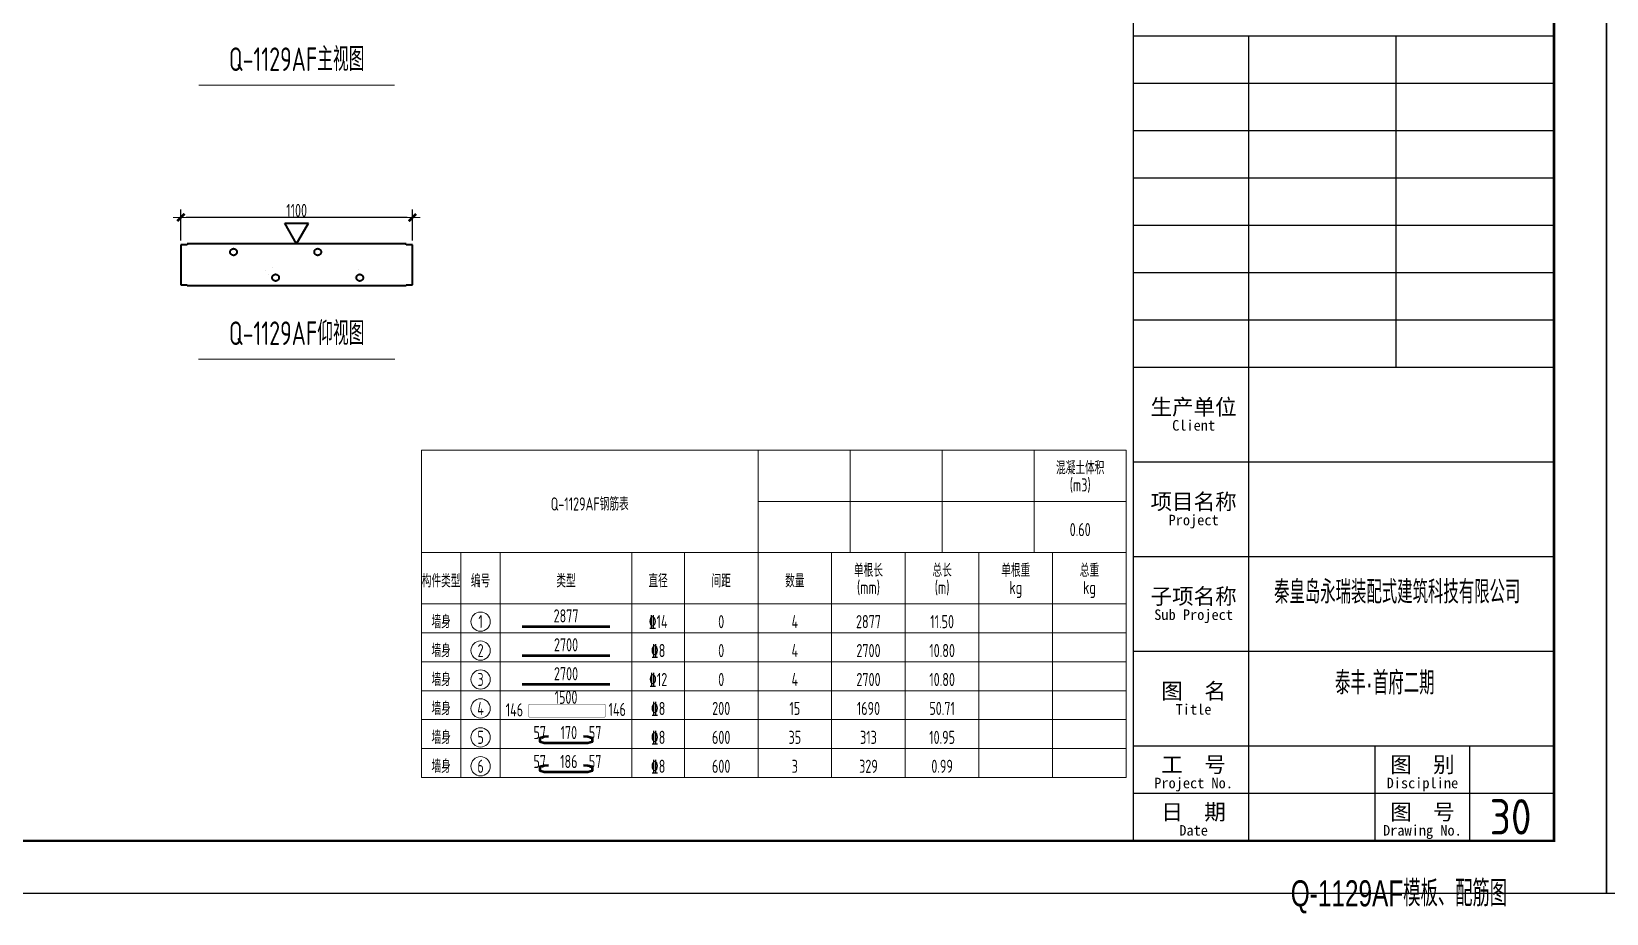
# Model space of a CAD drawing. Extents: x -85320 to 1679916, y -1321939 to 627.
# Drawn here: x 1112396 to 1142340, y -1118324 to -1101554 of the extents above; entities that cross this region are included whole.
import ezdxf
from ezdxf.enums import TextEntityAlignment as Align

# ---------------------------------------------------------------- set-up
doc = ezdxf.new("R2010")
doc.units = 0
doc.header["$LTSCALE"] = 1000
doc.linetypes.add('点划线', pattern=[1850, 1200, -300, 50, -300])
for name, color, linetype in [('BORDER', 7, 'Continuous'), ('TH', 7, 'Continuous'), ('Y-03墙-03预制墙钢筋', 1, 'Continuous'), ('图框文字', 7, 'Continuous'), ('打印线框', 7, 'Continuous'), ('拉模', 7, 'Continuous')]:
    doc.layers.add(name, color=color, linetype=linetype)
for name, color, linetype, lineweight in [('参数表文字', 7, 'Continuous', 18), ('参数表边线', 253, 'Continuous', 18), ('梁截面纵筋', 1, 'Continuous', 50), ('预制墙图名', 7, 'Continuous', 18), ('预制墙详图孔洞', 9, '点划线', 18), ('预制墙详图标注', 3, 'Continuous', 18), ('预制墙详图轮廓', 3, 'Continuous', 35)]:
    doc.layers.add(name, color=color, linetype=linetype, lineweight=lineweight)
doc.styles.get("Standard").update_dxf_attribs({"font": 'gbenor.shx', "bigfont": 'gbcbig.shx'})
doc.styles.add('TSSD_Rein', font='Tssdeng.shx', dxfattribs={"width": 0.7, "bigfont": 'hztxt.shx'})
doc.styles.add('中西文等高字体', font='hztxt_e.shx', dxfattribs={"width": 0.7, "bigfont": 'hbhz.shx'})
doc.styles.add('样式 1', font='yjkeng.shx', dxfattribs={"width": 0.7, "bigfont": 'yjkchn.shx'})
doc.styles.add('样式 2', font='yjkeng.shx', dxfattribs={"width": 0.7, "bigfont": 'yjkchn.shx'})
doc.styles.add('设计院一', font='', dxfattribs={"width": 0.8})
doc.styles.get('设计院一').set_extended_font_data('SimSun')
doc.dimstyles.new('盈建科结构', dxfattribs={"dimscale": 100, "dimtxt": 2.5, "dimasz": 1, "dimexe": 1.5, "dimexo": 0.625, "dimgap": 0.1, "dimtad": 1, "dimdec": 0, "dimrnd": 1, "dimzin": 0, "dimdsep": 46, "dimtxsty": '样式 1', "dimblk": '_yjkbk', "dimblk1": 'ARCHTICK', "dimblk2": 'ARCHTICK', "dimcen": 0.09, "dimadec": 0, "dimazin": 0, "dimtfac": 1, "dimtdec": 4, "dimtix": 1, "dimtmove": 2, "dimatfit": 3, "dimfxl": 1, "dimtolj": 1, "dimtzin": 0, "dimarcsym": 0})

# ---------------------------------------------------------------- blocks, each defined once
blk = doc.blocks.new('_yjkbk')
blk.add_line((-1, 0), (1.5, 0))
blk.add_lwpolyline([(-0.7, -0.7, 0.5, 0.5, 0), (0.7, 0.7, 0.5, 0.5, 0)], format="xyseb")
blk = doc.blocks.new('*D3447')
at = {"layer": 'Defpoints', "color": 0, "transparency": 16777216}
for p in [(1115237, -1105091), (1115237, -1105591), (1119637, -1105591)]:
    blk.add_point(p, dxfattribs=at)
at = {"layer": '预制墙详图标注', "color": 0, "lineweight": -2, "transparency": 16777216}
for p, q in [((1115237, -1105528), (1115237, -1104941)), ((1119537, -1105091), (1115337, -1105091)), ((1119637, -1105528), (1119637, -1104941))]:
    blk.add_line(p, q, dxfattribs=at)
at = {"layer": '预制墙详图标注', "color": 0, "lineweight": -2, "transparency": 16777216, "xscale": 100, "yscale": 100, "zscale": 100, "rotation": 180}
blk.add_blockref('_yjkbk', (1115237, -1105091), dxfattribs=at)
at = {"layer": '预制墙详图标注', "color": 0, "lineweight": -2, "transparency": 16777216, "xscale": 100, "yscale": 100, "zscale": 100}
blk.add_blockref('_yjkbk', (1119637, -1105091), dxfattribs=at)
at = {"layer": '预制墙详图标注', "color": 0, "transparency": 16777216, "insert": (1117437, -1105081), "char_height": 250, "attachment_point": 8, "style": '样式 1'}
blk.add_mtext('\\A1;1100', dxfattribs=at)
blk = doc.blocks.new('_ArchTick')
at = {"color": 0, "linetype": 'ByBlock', "const_width": 0.4}
blk.add_lwpolyline([(-0.5, -0.5), (0.5, 0.5)], dxfattribs=at)
blk = doc.blocks.new('图框1')
at = {"color": 7}
for p, q in [((1425679, -783089), (1425679, -823089)), ((1433679, -783089), (1433679, -823089)), ((1433679, -823089), (1433679, -783089)), ((1433679, -783089), (1433679, -823089)), ((1433679, -823089), (1433679, -783089)), ((1433679, -807789), (1425679, -807789)), ((1427879, -814089), (1427879, -807789)), ((1430679, -814089), (1430679, -807789)), ((1433679, -808689), (1425679, -808689)), ((1433679, -809589), (1425679, -809589)), ((1433679, -810489), (1425679, -810489)), ((1433679, -811389), (1425679, -811389)), ((1433679, -812289), (1425679, -812289)), ((1433679, -813189), (1425679, -813189)), ((1433679, -814089), (1425679, -814089)), ((1427879, -823089), (1427879, -814089)), ((1433679, -814089), (1431691, -814089)), ((1433679, -815889), (1425679, -815889)), ((1433679, -817689), (1425679, -817689)), ((1433679, -819489), (1425679, -819489)), ((1433679, -821289), (1425679, -821289)), ((1430279, -823089), (1430279, -821289)), ((1432079, -823089), (1432079, -821289)), ((1433679, -822189), (1425679, -822189)), ((1425679, -823089), (1433679, -823089)), ((1425679, -823089), (1433679, -823089))]:
    blk.add_line(p, q, dxfattribs=at)
at = {"layer": 'BORDER', "const_width": 50}
blk.add_lwpolyline([(1377779, -823089), (1377779, -783089), (1433679, -783089), (1433679, -823089)], close=True, dxfattribs=at)
at = {"color": 7, "style": '设计院一'}
for s, height, p in [('生产单位', 300, (1426829, -814989)), ('Client', 200, (1426829, -815289)), ('项目名称', 300, (1426829, -816789)), ('Project', 200, (1426829, -817089)), ('子项名称', 300, (1426829, -818589)), ('Sub Project', 200, (1426829, -818889)), ('图  名', 300, (1426829, -820389)), ('Title', 200, (1426829, -820689)), ('工  号', 300, (1426829, -821789)), ('图  别', 300, (1431179, -821789)), ('Project No.', 200, (1426829, -822089)), ('Discipline', 200, (1431179, -822089)), ('日  期', 300, (1426829, -822689)), ('图  号', 300, (1431179, -822689)), ('Date', 200, (1426829, -822989)), ('Drawing No.', 200, (1431179, -822989))]:
    blk.add_text(s, height=height, dxfattribs=at).set_placement(p, align=Align.CENTER)
at = {"layer": 'TH', "color": 2, "style": '中西文等高字体', "width": 0.7}
for s, p in [('秦皇岛永瑞装配式建筑科技有限公司', (1428359, -818709)), ('泰丰·首府二期', (1429517, -820439))]:
    blk.add_text(s, height=440, dxfattribs=at).set_placement(p, align=Align.BOTTOM_LEFT)

msp = doc.modelspace()

# ---------------------------------------------------------------- linework, layer by layer
at = {"layer": 'Y-03墙-03预制墙钢筋', "const_width": 6.4}
msp.add_lwpolyline([(1123291.548, -1114345.509), (1121861.848, -1114345.509, 0.414213562), (1121852.248, -1114355.109), (1121852.248, -1114579.531, 0.414213562), (1121861.848, -1114589.131), (1123291.548, -1114589.131, 0.414213562), (1123301.148, -1114579.531), (1123301.148, -1114355.109, 0.414213562)], format="xyb", close=True, dxfattribs=at)
at = {"layer": '参数表文字', "lineweight": 18}
for centre in [(1120933.618, -1112775.026), (1120933.618, -1113325.026), (1120933.618, -1113875.026), (1120933.618, -1114425.026), (1120933.618, -1114975.026), (1120933.618, -1115525.026)]:
    msp.add_circle(centre, 183.333, dxfattribs=at)
at = {"layer": '参数表边线', "lineweight": 18}
for p, q in [((1119808.618, -1111462.526), (1119808.618, -1109512.526)), ((1119808.618, -1109512.526), (1126208.618, -1109512.526)), ((1126208.618, -1111462.526), (1126208.618, -1109512.526)), ((1126208.618, -1110487.526), (1126208.618, -1109512.526)), ((1126208.618, -1109512.526), (1127958.618, -1109512.526)), ((1127958.618, -1110487.526), (1127958.618, -1109512.526)), ((1127958.618, -1109512.526), (1129708.618, -1109512.526)), ((1129708.618, -1110487.526), (1129708.618, -1109512.526)), ((1129708.618, -1109512.526), (1131458.618, -1109512.526)), ((1131458.618, -1110487.526), (1131458.618, -1109512.526)), ((1131458.618, -1109512.526), (1133208.618, -1109512.526)), ((1133208.618, -1110487.526), (1133208.618, -1109512.526)), ((1126208.618, -1111462.526), (1126208.618, -1110487.526)), ((1126208.618, -1110487.526), (1127958.618, -1110487.526)), ((1127958.618, -1111462.526), (1127958.618, -1110487.526)), ((1127958.618, -1110487.526), (1129708.618, -1110487.526)), ((1129708.618, -1111462.526), (1129708.618, -1110487.526)), ((1129708.618, -1110487.526), (1131458.618, -1110487.526)), ((1131458.618, -1111462.526), (1131458.618, -1110487.526)), ((1131458.618, -1110487.526), (1133208.618, -1110487.526)), ((1133208.618, -1111462.526), (1133208.618, -1110487.526)), ((1119808.618, -1111462.526), (1120558.618, -1111462.526)), ((1119808.618, -1111462.526), (1119808.618, -1112437.526)), ((1120558.618, -1111462.526), (1121308.618, -1111462.526)), ((1120558.618, -1111462.526), (1120558.618, -1112437.526)), ((1121308.618, -1111462.526), (1123808.618, -1111462.526)), ((1121308.618, -1111462.526), (1121308.618, -1112437.526)), ((1123808.618, -1111462.526), (1124808.618, -1111462.526)), ((1123808.618, -1111462.526), (1123808.618, -1112437.526)), ((1124808.618, -1111462.526), (1126208.618, -1111462.526)), ((1124808.618, -1111462.526), (1124808.618, -1112437.526)), ((1126208.618, -1111462.526), (1127608.618, -1111462.526)), ((1126208.618, -1111462.526), (1126208.618, -1112437.526)), ((1127608.618, -1111462.526), (1129008.618, -1111462.526)), ((1127608.618, -1111462.526), (1127608.618, -1112437.526)), ((1129008.618, -1111462.526), (1130408.618, -1111462.526)), ((1129008.618, -1111462.526), (1129008.618, -1112437.526)), ((1130408.618, -1111462.526), (1131808.618, -1111462.526)), ((1130408.618, -1111462.526), (1130408.618, -1112437.526)), ((1131808.618, -1111462.526), (1133208.618, -1111462.526)), ((1131808.618, -1111462.526), (1131808.618, -1112437.526)), ((1133208.618, -1111462.526), (1133208.618, -1112437.526)), ((1119808.618, -1112437.526), (1120558.618, -1112437.526)), ((1119808.618, -1112437.526), (1119808.618, -1112987.526)), ((1120558.618, -1112437.526), (1121308.618, -1112437.526)), ((1120558.618, -1112437.526), (1120558.618, -1112987.526)), ((1121308.618, -1112437.526), (1123808.618, -1112437.526)), ((1121308.618, -1112437.526), (1121308.618, -1112987.526)), ((1123808.618, -1112437.526), (1124808.618, -1112437.526)), ((1123808.618, -1112437.526), (1123808.618, -1112987.526)), ((1124808.618, -1112437.526), (1126208.618, -1112437.526)), ((1124808.618, -1112437.526), (1124808.618, -1112987.526)), ((1126208.618, -1112437.526), (1127608.618, -1112437.526)), ((1126208.618, -1112437.526), (1126208.618, -1112987.526)), ((1127608.618, -1112437.526), (1129008.618, -1112437.526)), ((1127608.618, -1112437.526), (1127608.618, -1112987.526)), ((1129008.618, -1112437.526), (1130408.618, -1112437.526)), ((1129008.618, -1112437.526), (1129008.618, -1112987.526)), ((1130408.618, -1112437.526), (1131808.618, -1112437.526)), ((1130408.618, -1112437.526), (1130408.618, -1112987.526)), ((1131808.618, -1112437.526), (1133208.618, -1112437.526)), ((1131808.618, -1112437.526), (1131808.618, -1112987.526)), ((1133208.618, -1112437.526), (1133208.618, -1112987.526)), ((1119808.618, -1112987.526), (1120558.618, -1112987.526)), ((1119808.618, -1112987.526), (1119808.618, -1113537.526)), ((1120558.618, -1112987.526), (1121308.618, -1112987.526)), ((1120558.618, -1112987.526), (1120558.618, -1113537.526)), ((1121308.618, -1112987.526), (1123808.618, -1112987.526)), ((1121308.618, -1112987.526), (1121308.618, -1113537.526)), ((1123808.618, -1112987.526), (1124808.618, -1112987.526)), ((1123808.618, -1112987.526), (1123808.618, -1113537.526)), ((1124808.618, -1112987.526), (1126208.618, -1112987.526)), ((1124808.618, -1112987.526), (1124808.618, -1113537.526)), ((1126208.618, -1112987.526), (1127608.618, -1112987.526)), ((1126208.618, -1112987.526), (1126208.618, -1113537.526)), ((1127608.618, -1112987.526), (1129008.618, -1112987.526)), ((1127608.618, -1112987.526), (1127608.618, -1113537.526)), ((1129008.618, -1112987.526), (1130408.618, -1112987.526)), ((1129008.618, -1112987.526), (1129008.618, -1113537.526)), ((1130408.618, -1112987.526), (1131808.618, -1112987.526)), ((1130408.618, -1112987.526), (1130408.618, -1113537.526)), ((1131808.618, -1112987.526), (1133208.618, -1112987.526)), ((1131808.618, -1112987.526), (1131808.618, -1113537.526)), ((1133208.618, -1112987.526), (1133208.618, -1113537.526)), ((1119808.618, -1113537.526), (1120558.618, -1113537.526)), ((1119808.618, -1113537.526), (1119808.618, -1114087.526)), ((1120558.618, -1113537.526), (1121308.618, -1113537.526)), ((1120558.618, -1113537.526), (1120558.618, -1114087.526)), ((1121308.618, -1113537.526), (1123808.618, -1113537.526)), ((1121308.618, -1113537.526), (1121308.618, -1114087.526)), ((1123808.618, -1113537.526), (1124808.618, -1113537.526)), ((1123808.618, -1113537.526), (1123808.618, -1114087.526)), ((1124808.618, -1113537.526), (1126208.618, -1113537.526)), ((1124808.618, -1113537.526), (1124808.618, -1114087.526)), ((1126208.618, -1113537.526), (1127608.618, -1113537.526)), ((1126208.618, -1113537.526), (1126208.618, -1114087.526)), ((1127608.618, -1113537.526), (1129008.618, -1113537.526)), ((1127608.618, -1113537.526), (1127608.618, -1114087.526)), ((1129008.618, -1113537.526), (1130408.618, -1113537.526)), ((1129008.618, -1113537.526), (1129008.618, -1114087.526)), ((1130408.618, -1113537.526), (1131808.618, -1113537.526)), ((1130408.618, -1113537.526), (1130408.618, -1114087.526)), ((1131808.618, -1113537.526), (1133208.618, -1113537.526)), ((1131808.618, -1113537.526), (1131808.618, -1114087.526)), ((1133208.618, -1113537.526), (1133208.618, -1114087.526)), ((1119808.618, -1114087.526), (1120558.618, -1114087.526)), ((1119808.618, -1114087.526), (1119808.618, -1114637.526)), ((1120558.618, -1114087.526), (1121308.618, -1114087.526)), ((1120558.618, -1114087.526), (1120558.618, -1114637.526)), ((1121308.618, -1114087.526), (1123808.618, -1114087.526)), ((1121308.618, -1114087.526), (1121308.618, -1114637.526)), ((1123808.618, -1114087.526), (1124808.618, -1114087.526)), ((1123808.618, -1114087.526), (1123808.618, -1114637.526)), ((1124808.618, -1114087.526), (1126208.618, -1114087.526)), ((1124808.618, -1114087.526), (1124808.618, -1114637.526)), ((1126208.618, -1114087.526), (1127608.618, -1114087.526)), ((1126208.618, -1114087.526), (1126208.618, -1114637.526)), ((1127608.618, -1114087.526), (1129008.618, -1114087.526)), ((1127608.618, -1114087.526), (1127608.618, -1114637.526)), ((1129008.618, -1114087.526), (1130408.618, -1114087.526)), ((1129008.618, -1114087.526), (1129008.618, -1114637.526)), ((1130408.618, -1114087.526), (1131808.618, -1114087.526)), ((1130408.618, -1114087.526), (1130408.618, -1114637.526)), ((1131808.618, -1114087.526), (1133208.618, -1114087.526)), ((1131808.618, -1114087.526), (1131808.618, -1114637.526)), ((1133208.618, -1114087.526), (1133208.618, -1114637.526)), ((1119808.618, -1114637.526), (1120558.618, -1114637.526)), ((1119808.618, -1114637.526), (1119808.618, -1115187.526)), ((1120558.618, -1114637.526), (1121308.618, -1114637.526)), ((1120558.618, -1114637.526), (1120558.618, -1115187.526)), ((1121308.618, -1114637.526), (1123808.618, -1114637.526)), ((1121308.618, -1114637.526), (1121308.618, -1115187.526)), ((1123808.618, -1114637.526), (1124808.618, -1114637.526)), ((1123808.618, -1114637.526), (1123808.618, -1115187.526)), ((1124808.618, -1114637.526), (1126208.618, -1114637.526)), ((1124808.618, -1114637.526), (1124808.618, -1115187.526)), ((1126208.618, -1114637.526), (1127608.618, -1114637.526)), ((1126208.618, -1114637.526), (1126208.618, -1115187.526)), ((1127608.618, -1114637.526), (1129008.618, -1114637.526)), ((1127608.618, -1114637.526), (1127608.618, -1115187.526)), ((1129008.618, -1114637.526), (1130408.618, -1114637.526)), ((1129008.618, -1114637.526), (1129008.618, -1115187.526)), ((1130408.618, -1114637.526), (1131808.618, -1114637.526)), ((1130408.618, -1114637.526), (1130408.618, -1115187.526)), ((1131808.618, -1114637.526), (1133208.618, -1114637.526)), ((1131808.618, -1114637.526), (1131808.618, -1115187.526)), ((1133208.618, -1114637.526), (1133208.618, -1115187.526)), ((1119808.618, -1115187.526), (1120558.618, -1115187.526)), ((1119808.618, -1115187.526), (1119808.618, -1115737.526)), ((1120558.618, -1115187.526), (1121308.618, -1115187.526)), ((1120558.618, -1115187.526), (1120558.618, -1115737.526)), ((1121308.618, -1115187.526), (1123808.618, -1115187.526)), ((1121308.618, -1115187.526), (1121308.618, -1115737.526)), ((1123808.618, -1115187.526), (1124808.618, -1115187.526)), ((1123808.618, -1115187.526), (1123808.618, -1115737.526)), ((1124808.618, -1115187.526), (1126208.618, -1115187.526)), ((1124808.618, -1115187.526), (1124808.618, -1115737.526)), ((1126208.618, -1115187.526), (1127608.618, -1115187.526)), ((1126208.618, -1115187.526), (1126208.618, -1115737.526)), ((1127608.618, -1115187.526), (1129008.618, -1115187.526)), ((1127608.618, -1115187.526), (1127608.618, -1115737.526)), ((1129008.618, -1115187.526), (1130408.618, -1115187.526)), ((1129008.618, -1115187.526), (1129008.618, -1115737.526)), ((1130408.618, -1115187.526), (1131808.618, -1115187.526)), ((1130408.618, -1115187.526), (1130408.618, -1115737.526)), ((1131808.618, -1115187.526), (1133208.618, -1115187.526)), ((1131808.618, -1115187.526), (1131808.618, -1115737.526)), ((1133208.618, -1115187.526), (1133208.618, -1115737.526)), ((1119808.618, -1115737.526), (1120558.618, -1115737.526)), ((1120558.618, -1115737.526), (1121308.618, -1115737.526)), ((1121308.618, -1115737.526), (1123808.618, -1115737.526)), ((1123808.618, -1115737.526), (1124808.618, -1115737.526)), ((1124808.618, -1115737.526), (1126208.618, -1115737.526)), ((1126208.618, -1115737.526), (1127608.618, -1115737.526)), ((1127608.618, -1115737.526), (1129008.618, -1115737.526)), ((1129008.618, -1115737.526), (1130408.618, -1115737.526)), ((1130408.618, -1115737.526), (1131808.618, -1115737.526)), ((1131808.618, -1115737.526), (1133208.618, -1115737.526))]:
    msp.add_line(p, q, dxfattribs=at)
at = {"layer": '打印线框', "color": 1}
for points in [[(1082939.777, -1117942.171), (1082939.777, -1075942.171), (1142339.777, -1075942.171), (1142339.777, -1117942.171)], [(1142339.776, -1117942.171), (1142339.776, -1075942.171), (1201739.776, -1075942.171), (1201739.776, -1117942.171)]]:
    msp.add_lwpolyline(points, close=True, dxfattribs=at)
at = {"layer": '梁截面纵筋', "lineweight": 50}
for points in [[(1121725.285, -1112866.693), (1123391.951, -1112866.693)], [(1121725.285, -1113416.693), (1123391.951, -1113416.693)], [(1121725.285, -1113966.693), (1123391.951, -1113966.693)], [(1122225.285, -1114959.175), (1122141.951, -1114966.05), (1122058.618, -1114988.05), (1122058.618, -1115056.8), (1122141.951, -1115078.8), (1122975.285, -1115078.8), (1123058.618, -1115056.8), (1123058.618, -1114988.05), (1122975.285, -1114966.05), (1122891.951, -1114959.175)], [(1122225.285, -1115509.175), (1122141.951, -1115516.05), (1122058.618, -1115538.05), (1122058.618, -1115606.8), (1122141.951, -1115628.8), (1122975.285, -1115628.8), (1123058.618, -1115606.8), (1123058.618, -1115538.05), (1122975.285, -1115516.05), (1122891.951, -1115509.175)]]:
    msp.add_lwpolyline(points, dxfattribs=at)
at = {"layer": '预制墙图名', "lineweight": 18}
for p, q in [((1119299.97, -1102572.969), (1115574.637, -1102572.969)), ((1119305.875, -1107782.969), (1115568.731, -1107782.969))]:
    msp.add_line(p, q, dxfattribs=at)
at = {"layer": '预制墙详图孔洞', "lineweight": 35, "const_width": 0.18}
for points in [[(1116305.303, -1105746.706), (1116305.303, -1105590.706), (1116169.303, -1105590.706), (1116169.303, -1105746.706)], [(1117090.742, -1106192.655), (1116913.303, -1105967.16), (1116913.303, -1105590.706), (1116777.303, -1105590.706), (1116777.303, -1106014.252), (1116983.864, -1106276.756)], [(1117905.303, -1105746.706), (1117905.303, -1105590.706), (1117769.303, -1105590.706), (1117769.303, -1105746.706)], [(1118690.742, -1106192.655), (1118513.303, -1105967.16), (1118513.303, -1105590.706), (1118377.303, -1105590.706), (1118377.303, -1106014.252), (1118583.864, -1106276.756)]]:
    msp.add_lwpolyline(points, close=True, dxfattribs=at)
at = {"layer": '预制墙详图孔洞', "lineweight": 35}
for centre in [(1116237.303, -1105746.706), (1117837.303, -1105746.706), (1117037.303, -1106234.706), (1118637.303, -1106234.706)]:
    msp.add_circle(centre, 64, dxfattribs=at)
at = {"layer": '预制墙详图标注', "lineweight": 35}
for p, q in [((1117437.303, -1105590.706), (1117212.303, -1105200.994)), ((1117212.303, -1105200.994), (1117662.303, -1105200.994)), ((1117437.303, -1105590.706), (1117662.303, -1105200.994))]:
    msp.add_line(p, q, dxfattribs=at)
at = {"layer": '预制墙详图轮廓', "lineweight": 35}
for p, q in [((1115357.303, -1105610.706), (1115237.303, -1105610.706)), ((1115237.303, -1105610.706), (1115237.303, -1106370.706)), ((1119517.303, -1105590.706), (1115357.303, -1105590.706)), ((1115357.303, -1105590.706), (1115357.303, -1105610.706)), ((1119517.303, -1105610.706), (1119517.303, -1105590.706)), ((1119637.303, -1105610.706), (1119517.303, -1105610.706)), ((1119637.303, -1106370.706), (1119637.303, -1105610.706)), ((1115237.303, -1106370.706), (1115357.303, -1106370.706)), ((1115357.303, -1106370.706), (1115357.303, -1106390.706)), ((1119517.303, -1106390.706), (1115357.303, -1106390.706)), ((1119517.303, -1106390.706), (1119517.303, -1106370.706)), ((1119517.303, -1106370.706), (1119637.303, -1106370.706))]:
    msp.add_line(p, q, dxfattribs=at)

# ---------------------------------------------------------------- block references
at = {"layer": '拉模', "color": 3}
msp.add_blockref('图框1', (-292339.171, -293853.476), dxfattribs=at)

# ---------------------------------------------------------------- texts
at = {"layer": '参数表文字', "linetype": 'Continuous', "style": 'TSSD_Rein', "width": 0.7}
for s, p in [('混凝土体积', (1132333.618, -1110050.026)), ('单根长', (1128308.618, -1112000.026)), ('总长', (1129708.618, -1112000.026)), ('单根重', (1131108.618, -1112000.026)), ('总重', (1132508.618, -1112000.026))]:
    msp.add_text(s, height=250, dxfattribs=at).set_placement(p, align=Align.BOTTOM_CENTER)
for s, p in [('(m3)', (1132333.618, -1110050.026)), ('(mm)', (1128308.618, -1112000.026)), ('(m)', (1129708.618, -1112000.026)), ('kg', (1131108.618, -1112000.026)), ('kg', (1132508.618, -1112000.026))]:
    msp.add_text(s, height=250, dxfattribs=at).set_placement(p, align=Align.TOP_CENTER)
for s, p in [('Q-1129AF钢筋表', (1123008.618, -1110537.526)), ('0.60', (1132333.618, -1111025.026)), ('构件类型', (1120183.618, -1112000.026)), ('编号', (1120933.618, -1112000.026)), ('类型', (1122558.618, -1112000.026)), ('直径', (1124308.618, -1112000.026)), ('间距', (1125508.618, -1112000.026)), ('数量', (1126908.618, -1112000.026)), ('墙身', (1120183.618, -1112775.026)), ('1', (1120933.618, -1112775.026)), ('2877', (1122558.618, -1112665.026)), ('%%13214', (1124308.618, -1112775.026)), ('0', (1125508.618, -1112775.026)), ('4', (1126908.618, -1112775.026)), ('2877', (1128308.618, -1112775.026)), ('11.50', (1129708.618, -1112775.026)), ('墙身', (1120183.618, -1113325.026)), ('2', (1120933.618, -1113325.026)), ('2700', (1122558.618, -1113215.026)), ('%%1328', (1124308.618, -1113325.026)), ('0', (1125508.618, -1113325.026)), ('4', (1126908.618, -1113325.026)), ('2700', (1128308.618, -1113325.026)), ('10.80', (1129708.618, -1113325.026)), ('墙身', (1120183.618, -1113875.026)), ('3', (1120933.618, -1113875.026)), ('2700', (1122558.618, -1113765.026)), ('%%13212', (1124308.618, -1113875.026)), ('0', (1125508.618, -1113875.026)), ('4', (1126908.618, -1113875.026)), ('2700', (1128308.618, -1113875.026)), ('10.80', (1129708.618, -1113875.026)), ('1500', (1122558.618, -1114213.122)), ('墙身', (1120183.618, -1114425.026)), ('4', (1120933.618, -1114425.026)), ('146', (1121577.149, -1114451.911)), ('146', (1123531.861, -1114443.732)), ('%%1328', (1124308.618, -1114425.026)), ('200', (1125508.618, -1114425.026)), ('15', (1126908.618, -1114425.026)), ('1690', (1128308.618, -1114425.026)), ('50.71', (1129708.618, -1114425.026)), ('57', (1122058.618, -1114883.359)), (' 170', (1122558.618, -1114883.359)), (' 57', (1123058.618, -1114883.359)), ('墙身', (1120183.618, -1114975.026)), ('5', (1120933.618, -1114975.026)), ('%%1328', (1124308.618, -1114975.026)), ('600', (1125508.618, -1114975.026)), ('35', (1126908.618, -1114975.026)), ('313', (1128308.618, -1114975.026)), ('10.95', (1129708.618, -1114975.026)), ('墙身', (1120183.618, -1115525.026)), ('6', (1120933.618, -1115525.026)), ('57', (1122058.618, -1115433.359)), (' 186', (1122558.618, -1115433.359)), (' 57', (1123058.618, -1115433.359)), ('%%1328', (1124308.618, -1115525.026)), ('600', (1125508.618, -1115525.026)), ('3', (1126908.618, -1115525.026)), ('329', (1128308.618, -1115525.026)), ('0.99', (1129708.618, -1115525.026))]:
    msp.add_text(s, height=250, dxfattribs=at).set_placement(p, align=Align.MIDDLE_CENTER)
at = {"layer": '图框文字', "color": 2, "style": '中西文等高字体', "width": 0.7}
msp.add_text('Q-1129AF模板、配筋图', height=495, dxfattribs=at).set_placement((1136337.279, -1118336.608), align=Align.BOTTOM_LEFT)
at = {"layer": '拉模', "color": 3}
msp.add_text('30', height=673.8429, dxfattribs=at).set_placement((1140118.211, -1116823.053))
at = {"layer": '预制墙图名', "linetype": 'Continuous', "style": '样式 2', "width": 0.7}
for s, p in [('Q-1129AF主视图', (1117437.303, -1102440.706)), ('Q-1129AF仰视图', (1117437.303, -1107650.706))]:
    msp.add_text(s, height=450, dxfattribs=at).set_placement(p, align=Align.BOTTOM_CENTER)

# ---------------------------------------------------------------- dimensions: what is measured, and where the dimension line sits
at = {"layer": '预制墙详图标注'}
dim = msp.add_aligned_dim(p1=(1119637.303, -1105590.706), p2=(1115237.303, -1105590.706), distance=-500, dimstyle='盈建科结构', override={"dimscale": 100, "dimtxt": 2.5, "dimasz": 1, "dimexe": 1.5, "dimexo": 0.625, "dimgap": 0.1, "dimtad": 1, "dimlfac": 0.25, "dimrnd": 5, "dimdle": 0, "dimtix": 1, "dimfxlon": 0}, dxfattribs=at)
dim.commit()
dim.dimension.update_dxf_attribs({"geometry": '*D3447', "text_midpoint": (1117437.303, -1104955.706)})

doc.saveas('drawing.dxf')
